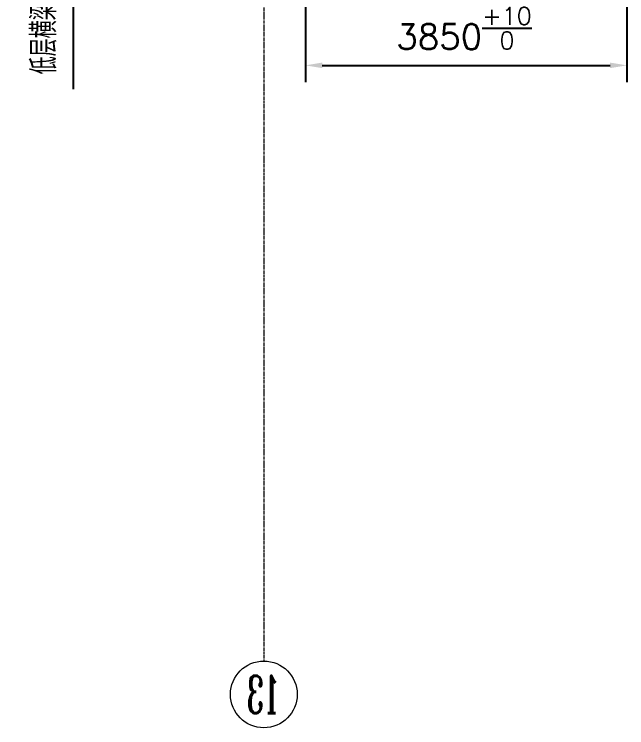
# Model space of a CAD drawing. Header units: millimetres. Extents: x 6622 to 532820, y 3370 to 359312.
# Drawn here: x 454059 to 461400, y 335712 to 344268 of the extents above; entities that cross this region are included whole.
import ezdxf
from ezdxf.enums import TextEntityAlignment as Align

# ---------------------------------------------------------------- set-up
doc = ezdxf.new("R2010")
doc.units = ezdxf.units.MM
doc.linetypes.add('CENTER', pattern=[50.8, 31.75, -6.35, 6.35, -6.35])
doc.layers.add('AXIS', color=3, linetype='Continuous', lineweight=15)
doc.layers.add('DOTE', color=1, linetype='CENTER', lineweight=15)
doc.styles.add('COMPLEX', font='COMPLEX')
doc.styles.get("Standard").update_dxf_attribs({"font": 'txt', "bigfont": 'gbcbig.shx'})
doc.dimstyles.new('副本 ISO-25', dxfattribs={"dimtxt": 300, "dimasz": 200, "dimexe": 200, "dimexo": 25, "dimgap": 200, "dimtad": 1, "dimtxsty": 'Standard', "dimcen": 2.5, "dimadec": 0, "dimazin": 0, "dimtfac": 1, "dimtmove": 0, "dimatfit": 3, "dimfxl": 1, "dimarcsym": 0})

# ---------------------------------------------------------------- blocks, each defined once
blk = doc.blocks.new('*D419')
at = {"color": 0, "lineweight": -2, "transparency": 16777216}
for p, q in [((457550, 346423.9), (457550, 343455.6)), ((461400, 346407), (461400, 343455.6)), ((457750, 343655.6), (461200, 343655.6))]:
    blk.add_line(p, q, dxfattribs=at)
at = {"color": 0, "transparency": 16777216}
for points in [[(457750, 343688.9), (457750, 343622.3), (457550, 343655.6)], [(461200, 343688.9), (461200, 343622.3), (461400, 343655.6)]]:
    blk.add_solid(points, dxfattribs=at)
at = {"layer": 'Defpoints', "color": 0, "transparency": 16777216}
for p in [(457550, 346448.9), (461400, 346432), (461400, 343655.6)]:
    blk.add_point(p, dxfattribs=at)
at = {"color": 0, "transparency": 16777216, "insert": (459450, 344100.6), "char_height": 300, "attachment_point": 5}
blk.add_mtext('3850{\\H0.7x;\\S+10/0;}', dxfattribs=at)
blk = doc.blocks.new('*D426')
at = {"color": 0, "lineweight": -2, "transparency": 16777216}
for p, q in [((454765.7, 347055.2), (454765.7, 347255.2)), ((457474, 346855.2), (454565.7, 346855.2)), ((454765.7, 346855.2), (454765.7, 346355.2)), ((457704.6, 346355.2), (454565.7, 346355.2)), ((454765.7, 346155.2), (454765.7, 343369.9))]:
    blk.add_line(p, q, dxfattribs=at)
at = {"color": 0, "transparency": 16777216}
for points in [[(454732.4, 347055.2), (454799.1, 347055.2), (454765.7, 346855.2)], [(454732.4, 346155.2), (454799.1, 346155.2), (454765.7, 346355.2)]]:
    blk.add_solid(points, dxfattribs=at)
at = {"layer": 'Defpoints', "color": 0, "transparency": 16777216}
for p in [(457499, 346855.2), (454765.7, 346355.2), (457729.6, 346355.2)]:
    blk.add_point(p, dxfattribs=at)
at = {"color": 0, "transparency": 16777216, "insert": (454312.5, 344662.6), "char_height": 300, "attachment_point": 5, "rotation": 90}
blk.add_mtext('低层横梁500{\\H0.7x;\\S+40/0;}', dxfattribs=at)

msp = doc.modelspace()

# ---------------------------------------------------------------- linework, layer by layer
at = {"layer": 'AXIS'}
msp.add_circle((457050, 336112.051), 400, dxfattribs=at)
at = {"layer": 'DOTE'}
msp.add_line((457050, 354048.557), (457050, 336512.051), dxfattribs=at)

# ---------------------------------------------------------------- texts
at = {"layer": 'AXIS', "style": 'COMPLEX', "text_generation_flag": 4, "width": 0.646552}
msp.add_attdef('13', text='', height=448, rotation=180, dxfattribs=at).set_placement((457250, 335888.051), (456850, 335888.051), align=Align.FIT)

# ---------------------------------------------------------------- dimensions: what is measured, and where the dimension line sits
at = {"color": 3}
dim = msp.add_linear_dim(base=(454765.735, 346355.221), p1=(457499, 346855.221), p2=(457729.597, 346355.221), angle=90, text='低层横梁<>{\\H0.7x;\\S+40/0;}', dimstyle='副本 ISO-25', dxfattribs=at)
dim.commit()
dim.dimension.update_dxf_attribs({"geometry": '*D426', "text_midpoint": (454765.735, 344662.574), "dimtype": 160})
dim = msp.add_linear_dim(base=(461400, 343655.615), p1=(457550, 346448.945), p2=(461400, 346432.044), text='3850{\\H0.7x;\\S+10/0;}', dimstyle='副本 ISO-25', dxfattribs=at)
dim.commit()
dim.dimension.update_dxf_attribs({"geometry": '*D419', "text_midpoint": (459450, 343655.615), "dimtype": 160})

doc.saveas('drawing.dxf')
